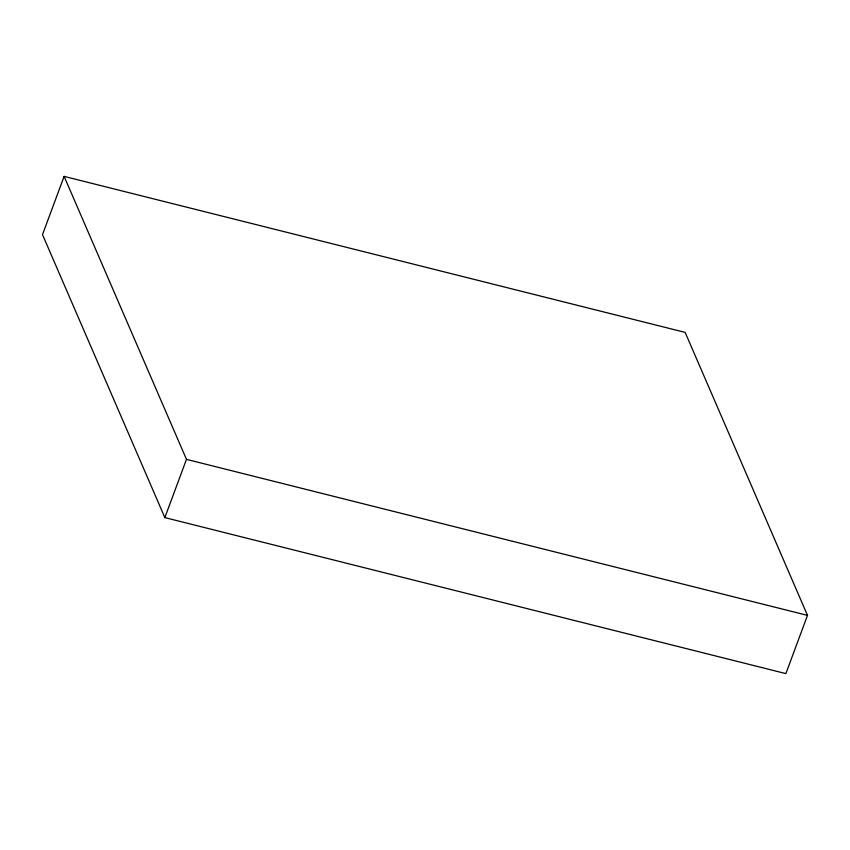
<?xml version="1.0" encoding="UTF-8"?>
<svg xmlns="http://www.w3.org/2000/svg" width="850" height="850" viewBox="0 0 850 850"><rect width="100%" height="100%" fill="white"/><g stroke="black" fill="none" stroke-linecap="round" stroke-linejoin="round"><path stroke-width="1.27" d="M64.122 176.386L42.5 234.621L164.847 517.597L785.878 673.614L807.5 615.379L685.153 332.403L64.122 176.386L186.469 459.361L164.847 517.597M186.469 459.361L807.5 615.379"/></g></svg>
